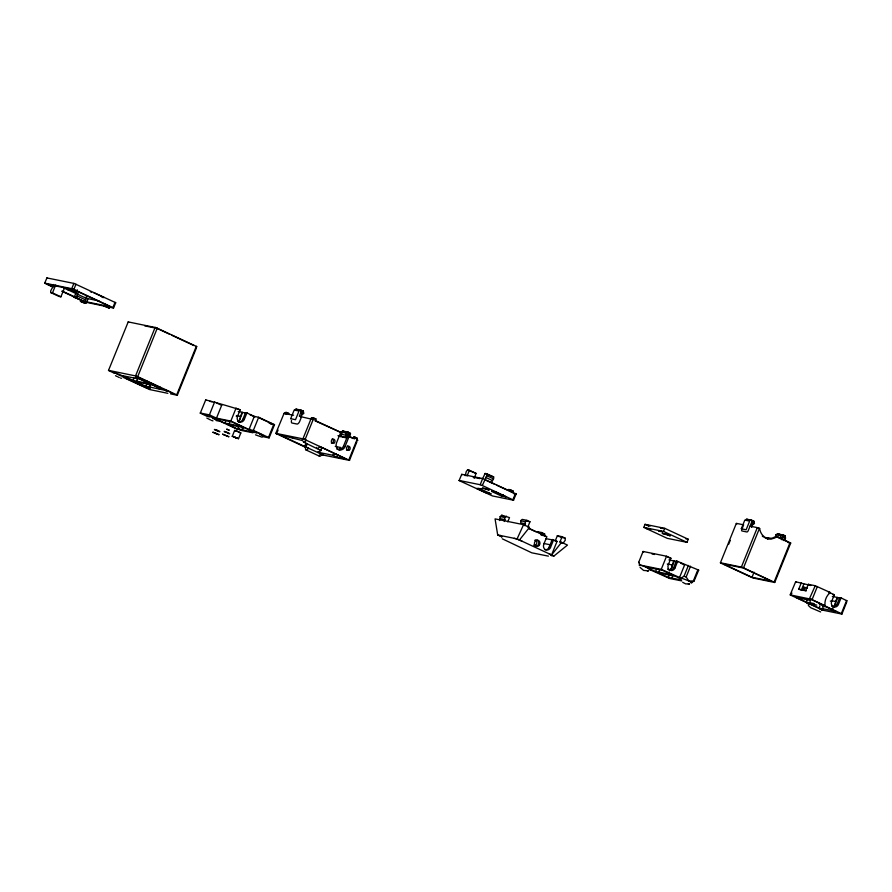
<?xml version="1.0" encoding="UTF-8"?>
<svg xmlns="http://www.w3.org/2000/svg" width="892" height="892" viewBox="0 0 892 892"><rect width="100%" height="100%" fill="white"/><g stroke="black" fill="none" stroke-linecap="round" stroke-linejoin="round"><path stroke-width="1.34" d="M65.339 287.893A1.672 0.769 -65.1 0 0 63.945 289.287L60.901 296.813L59.062 296.434L50.643 292.531L50.766 290.669L52.985 286.733L47.744 284.347L73.534 289.588L110.017 306.592L109.393 308.141L104.018 306.123L104.988 303.704M77.247 289.777L74.203 297.315L76.054 297.683L78.585 291.929M74.203 297.315L84.461 301.596L85.744 299.98L86.803 295.798M513.647 500.144L482.304 485.504L486.809 475.704L486.932 473.853L485.092 473.474L482.416 479.115M484.59 479.64L491.325 482.773L493.544 478.837L493.666 476.975L486.932 473.853M785.629 537.898L784.637 540.351M115.748 302.723L74.069 283.444L46.919 277.925L44.723 283.121L72.575 288.852L113.641 307.93M52.795 286.7L53.676 284.503M50.643 292.531L52.483 292.899L55.527 285.373A1.672 0.769 -65.1 0 1 55.717 284.983M71.761 288.607L73.869 283.388M73.88 289.387L75.987 284.18M104.442 305.555L86.457 301.808L85.833 303.358L83.993 302.979L80.458 301.34L81.083 299.801M86.792 301.964L88.118 298.686L98.979 300.894M112.916 307.539L115.023 302.321M109.437 307.183L113.485 308.008L115.704 302.812M197.043 346.698L155.977 327.62L128.203 321.912L108.534 370.358L136.398 376.089L177.452 395.167M133.086 380.449L150.146 383.917L140.055 379.223L122.984 375.755L133.086 380.449L134.045 378.063M135.584 375.844L155.163 327.375M137.702 376.625L157.282 328.156M137.491 377.918L136.766 381.196M145.965 382.936L146.779 380.895M150.28 383.861L149.053 386.905L162.935 389.86L152.844 385.166L135.774 381.698L145.864 386.392L146.834 384.006M147.225 388.165L150.235 388.778L128.693 378.765L125.694 378.163L147.225 388.165L147.949 386.37M145.864 386.392L149.555 387.139L150.436 384.954M159.255 389.113L159.98 387.306M176.727 394.777L196.318 346.308M170.562 393.874L177.296 395.245L196.363 348.047M200.332 413.029L205.706 399.906C217.291 402.894 228.776 406.25 240.171 409.807L237.517 416.374A4.181 3.691 -78.5 0 0 237.852 420.5L238.153 420.913A4.181 3.691 -78.5 0 0 244.252 419.508L246.906 412.94L254.309 416.386L258.669 417.266L274.535 424.703M200.399 413.041L209.419 414.869L214.716 401.735M209.419 414.869L216.477 418.158L221.785 405.024M230.303 420.79L229.066 423.834L241.922 426.577L231.831 421.883L214.76 418.426L224.862 423.12L225.821 420.723M216.477 418.158L230.827 421.069L236.135 407.934M232.31 436.277L234.652 430.39L237.729 431.315L240.84 432.91L238.499 438.697L232.31 436.277L238.499 438.697M238.409 421.336L238.643 421.102A6.277 5.53 -78.5 0 0 240.427 416.675L242.066 412.271L247.229 413.442L245.545 412.662L242.892 419.229A4.181 3.691 -78.5 0 1 238.42 421.704M238.599 422.351L242.579 412.505M239.089 425.473L237.64 429.063L227.549 424.369L244.62 427.825L254.711 432.52L241.788 429.766L243.025 426.722M238.811 429.297L242.301 430L243.181 427.814M230.827 421.069L249.002 429.509L254.309 416.386M249.548 431.338L250.373 429.308M249.002 429.509L253.361 430.401L258.669 417.266M269.228 437.838L268.503 437.437L273.811 424.302M304.44 446.814L275.784 433.412L284.091 413.297L285.886 412.294L289.019 413.553L286.455 412.762M276.542 433.847L278.07 430.078M301.106 416.832L299.422 416.051L301.139 411.803A1.672 0.769 -65.1 0 0 300.983 410.108L296.133 409.116A1.672 0.769 -65.1 0 0 295.04 409.93M301.73 413.197L302.667 410.889A1.672 0.769 -65.1 0 1 302.823 412.583L300.994 416.988M357.135 438.251L355.339 437.325L354.715 438.864L349.162 436.288L344.959 446.714A5.229 4.605 -78.5 0 1 338.804 449.579A5.229 4.605 -78.5 0 1 336.54 442.8L340.755 432.375L315.355 420.567L315.98 419.017L314.965 418.549L313.17 419.552L301.541 416.832L299.567 421.682A3.356 1.55 -65.1 0 1 297.159 424.068L291.907 423.009A3.356 1.55 -65.1 0 1 291.528 420.478M275.974 433.378L302.934 438.842L311.04 418.761L312.847 417.768L314.965 418.549M302.265 440.514L279.441 434.783L323.45 455.121L322.335 454.898L349.553 460.395L305.053 439.633L313.17 419.552M304.674 446.513L305.923 443.424L307.283 443.703L306.034 446.792M340.465 436.812L342.182 432.564M303.681 442.142L320.975 450.583A13.079 11.529 -78.5 0 1 317.641 452.188L332.571 455.221L336.786 457.172L337.756 454.764M339.707 449.936L340.677 447.516L335.247 446.413M346.352 435.318L341.502 434.337L341.023 432.051L345.873 433.033L346.352 435.318L345.416 437.637L341.781 436.902M346.085 437.95L348.426 432.163A1.672 0.769 -65.1 0 1 348.582 433.858L347.289 437.047M337.812 449.479A5.229 4.605 -78.5 0 0 343.409 446.401L347.612 435.965L349.162 436.288M349.408 436.768L350.266 434.638A1.672 0.769 -65.1 0 0 350.11 432.943L342.907 430.858L341.023 432.051M355.339 437.325L353.79 437.002L353.165 438.552L347.612 435.965M348.794 459.96L356.912 439.879L356.354 437.794M349.452 460.45L356.967 441.607M459.146 480.465L461.733 474.299L482.75 478.558L516.145 493.956M465.2 475.704L466.26 471.533L467.542 469.917L469.382 470.285L476.116 473.418L474.154 478.268M467.04 476.083L469.382 470.285M459.235 480.476L480.186 484.724L482.672 478.547M486.475 492.964L491.18 493.923L481.412 489.385L476.718 488.426L486.475 492.964L488.983 493.053M496.353 492.417L506.11 496.955L501.404 495.997L491.648 491.459L496.51 492.027M501.404 495.997L503.367 494.614M509.834 491.369L510.447 489.831L513.145 491.079L512.521 492.629L510.023 491.414M499.576 520.549L500.178 516.58L501.717 515.23L509.499 517.605L507.782 521.853M512.922 499.743L515.42 493.566M504.326 521.508L504.928 517.55L506.466 516.2M459.101 480.565L492.507 495.952L513.491 500.211L516.1 494.045M524.786 525.656L525.388 521.697L526.927 520.348L529.96 521.753L527.819 527.072L529.458 527.406L519.445 539.995M540.775 534.665L541.634 532.546L544.655 533.951L544.8 536.081M544.678 549.628A4.181 3.691 -78.5 0 0 549.149 547.164L552.226 539.537L557.032 541.411L551.579 554.935L561.592 542.336L567.479 545.079L553.932 556.028L551.022 555.437A6.277 0.613 22 0 0 548.881 553.676M528.566 528.175L546.863 536.683L543.774 544.31A4.181 3.691 -78.5 0 0 546.986 550.041L547.476 549.996A4.181 3.691 -78.5 0 0 550.509 547.443L553.586 539.816M562.094 536.694L559.942 542.001L562.975 543.418L565.26 540.229L565.115 538.099L562.094 536.694L557.344 535.735L555.192 541.043L557.032 541.411M643.79 527.417L645.039 524.329L664.741 528.32L688.245 539.247L686.996 542.336L667.294 538.344L643.79 527.417L663.492 531.409L686.996 542.336M688.401 565.417L684.03 576.232L680.964 578.116L661.24 569.352L639.91 565.026L638.717 562.272L643.087 551.468L666.547 556.229L670.918 558.258L668.264 564.826A4.181 3.691 -78.5 0 0 671.475 570.557L671.966 570.512A4.181 3.691 -78.5 0 0 674.999 567.948L677.652 561.391L698.704 570.111M663.492 531.409L664.741 528.32M659.612 570.044L658.787 572.073L672.668 575.028L662.578 570.334L645.507 566.866L655.609 571.56L656.568 569.174M661.24 569.352L666.547 556.229M668.476 574.047L669.301 572.006M670.126 569.977L670.36 569.754A6.277 5.53 -78.5 0 0 672.155 565.316L673.783 560.912L676.749 561.648M670.751 569.899L674.296 561.146M680.886 578.841L675.367 576.277L658.296 572.809L668.387 577.503L669.357 575.117M668.721 569.977A4.181 3.691 -78.5 0 0 673.638 567.68L676.292 561.113L677.652 561.391M668.387 577.503L672.077 578.25L672.802 574.961M679.414 577.804L684.721 564.669M680.964 578.774A6.277 0.613 22 0 1 686.004 579.8A6.277 0.613 22 0 1 691.055 582.811L694.322 580.893L688.914 581.049L686.149 577.013L690.519 566.197M693.552 580.458L697.923 569.642M694.132 580.926L698.692 570.122M728.731 544.165L730.269 540.351M742.3 528.175L743.649 524.842L736.346 523.359L720.435 562.752L742.3 567.29L774.758 582.498L752.926 577.983L720.357 562.863M746.035 519.545A1.672 0.769 -65.1 0 1 746.76 519.211L751.61 520.192A1.672 0.769 -65.1 0 1 751.766 521.887L748.254 530.584A1.672 0.769 -65.1 0 1 746.849 531.966L742.01 530.985A1.672 0.769 -65.1 0 1 741.72 529.692M751.421 525.611L752.826 522.132M751.633 527.083L752.569 524.764L754.442 523.571L753.963 521.285L751.61 520.192M751.733 526.927L753.45 522.679A1.672 0.769 -65.1 0 0 753.294 520.973M741.408 567.011L757.319 527.618L759.661 528.499L759.794 529.424A12.979 11.429 -78.5 0 0 776.341 537.118L777.055 536.583L790.736 542.994M743.527 567.791L759.438 528.399M752.001 577.269L771.781 581.283L743.181 567.981L723.401 563.967L752.001 577.269L754.052 572.173M767.912 537.876L767.421 539.08L768.703 538.244L767.912 537.876L771.647 538.634M781.37 539.526L783.243 534.888A1.672 0.769 -65.1 0 1 783.388 536.594L782.106 539.783M783.789 540.563L785.072 537.374A1.672 0.769 -65.1 0 0 784.927 535.679L777.724 533.594L775.839 534.787L776.319 537.073L781.169 538.054L780.69 535.769L775.839 534.787M774.144 582.03L790.056 542.637M774.713 582.498L790.68 543.105L788.205 542.615M821.822 609.86L822.993 610.228L790.145 594.897L795.653 581.762L810.783 585.498L808.264 584.316L805.766 590.493M790.914 595.365L791.884 592.968M803.803 584.07L801.306 590.259L798.775 589.077L801.272 582.9M802.41 589.857L803.502 587.148L807.427 587.951M807.126 588.151L804.517 587.616L803.424 590.326L806.034 590.85M810.025 600.383L796.143 597.439L806.234 602.122L807.695 598.532M809.378 598.9L815.243 585.732L830.363 592.567L829.794 592.99A12.979 11.429 -78.5 0 0 824.955 604.966L825.067 605.701L821.398 604.564M806.234 602.122L809.925 602.869L810.237 600.606M825.067 605.701L812.054 599.647L817.362 586.523M816.76 605.099L808.933 603.382L819.023 608.076L819.993 605.679M819.023 608.076L822.714 608.823L823.026 606.549M847.277 600.963L841.067 597.896L838.413 604.464A4.181 3.691 -78.5 0 1 832.325 605.869L832.024 605.456A4.181 3.691 -78.5 0 1 831.69 601.331L834.343 594.763L829.014 592.288L828.434 592.712M822.201 608.589L831.902 610.552L833.775 606.259A6.277 5.53 -78.5 0 0 835.57 601.821L837.209 597.417L841.39 598.398L839.718 597.618L837.064 604.185A4.181 3.691 -78.5 0 1 831.712 606.248M833.73 607.508L837.711 597.651M842.026 613.997L841.312 613.607L846.619 600.472M822.056 610.039L841.892 614.075L846.709 602.145M523.571 524.663L495.071 518.876L497.691 534.966L517.092 538.902L523.571 524.663L529.458 527.406M525.522 523.827L520.772 522.857L520.638 520.727L522.177 519.389L526.927 520.348M766.629 538.489L768.703 538.244M807.171 603.271L809.668 604.33L807.171 603.271L807.739 602.847M301.931 414.668L303.815 413.487L303.336 411.201L300.983 410.108M345.873 433.033L347.757 431.839M780.69 535.769L782.563 534.576M286.667 412.45L284.86 413.453L286.655 414.289M310.271 418.604L312.847 417.768M262.103 437.18L255.491 434.839M640.066 567.401L643.6 570.434L648.406 570.802M682.681 582.32L685.703 583.903L689.46 583.881M647.313 571.003L648.517 570.78M689.572 583.87L688.278 584.104M215.73 430.033L216.979 430.39M240.818 432.943L239.625 432.698M233.949 436.857L236.848 438.039L235.399 437.626M357.079 438.273L353.79 437.002M357.636 440.369L356.923 438.262M650.58 529.569L648.674 528.8L650.602 529.536M662.21 528.164L663.313 528.51M226.791 429.175L229.3 430.189L226.802 429.242M236.492 431.148L238.989 432.152M548.39 556.129L531.777 552.817L502.241 538.79M121.513 378.253L120.52 378.041M820.618 611.945L810.739 607.731L808.319 605.445M128.203 321.912L128.771 322.38M643.087 551.468L643.656 551.936M795.653 581.762L796.221 582.231M638.717 562.272L639.118 562.662M515.989 494.034L513.368 493.499M67.48 289.61L72.185 290.558L76.723 292.676M106.683 304.986L105.858 306.491L109.393 308.141M110.017 306.592L108.512 306.38M80.458 301.34L85.833 303.358M106.75 306.636L85.186 302.087M144.716 325.87L156.936 328.356L169.268 334.087M299.701 410.465L303.336 411.201M315.98 419.017L312.066 417.612M293.591 415.226L284.091 413.475M209.821 401.355L212.173 401.835M167.863 393.327L149.6 389.548L123.04 377.283M240.171 409.807L237.138 408.759M245.545 412.662L246.906 412.94M238.186 411.48L242.066 412.271M340.755 432.375L315.01 420.812M337.968 435.686L347.322 437.582M236.547 415.549L240.427 416.341M236.168 416.107L237.517 416.374M753.963 521.285L746.76 519.211M269.083 423.087L271.447 423.566L259.672 418.092M270.51 423.99L274.491 424.793L269.072 437.905L262.638 436.601M242.892 419.229L244.252 419.508M750.049 526.135L757.319 527.618M759.661 528.499L756.606 528.086M782.496 535.189L784.927 535.679M216.109 420.545L220.469 421.437L237.428 429.32M343.409 446.401L344.959 446.714M476.116 473.418L467.542 469.917M493.666 476.975L485.092 473.474M224.862 423.12L229.066 423.834M777.055 536.583L774.981 536.839A12.979 11.429 -78.5 0 1 764.812 537.675M473.251 477.253L479.796 478.58M239.948 430.145L252.994 432.787M491.325 482.773L493.99 483.955M321.399 450.259L320.384 449.735A13.079 11.529 -78.5 0 0 322.413 447.65M510.447 489.831L508.607 489.452L513.145 491.079M336.786 457.172L345.895 459.023L319.693 446.435A3.222 1.483 -65.1 0 1 317.764 448.42A3.222 1.483 -65.1 0 1 316.593 447.371M478.045 488.281L481.568 488.994M491.804 491.079L494.157 491.548M501.56 495.606L505.084 496.331M685.625 538.712L688.245 539.247M526.392 521.039L529.96 521.753M500.178 516.58L504.928 517.55M520.638 520.727L525.388 521.697M500.312 518.709L505.062 519.668M808.264 584.316L815.243 585.732M652.041 553.988L654.505 554.49M670.918 558.258L667.885 557.199M541.634 532.546L536.884 531.576L539.905 532.992M542.28 533.472L544.655 533.951M560.366 537.14L565.115 538.099M668.933 559.931L673.783 560.912M829.014 592.288L830.363 592.567M541.411 535.2L544.064 535.735M832.983 594.496L834.343 594.763M798.775 589.077L806.335 590.649M839.718 597.618L841.067 597.896M832.359 596.436L837.209 597.417M545.703 538.59L553.676 540.206L552.226 539.537M559.942 542.001L561.592 542.336M667.294 563.989L672.144 564.982M673.638 567.68L674.999 567.948M831.924 600.751L835.559 601.487M830.329 601.063L831.69 601.331M543.741 543.462L550.375 544.811M837.064 604.185L838.413 604.464M790.345 594.897L811.073 599.234M549.149 547.164L550.509 547.443M650 569.72L669.725 578.484L681.722 580.915M809.423 602.635L814.262 603.628M655.609 571.56L658.787 572.073M671.576 578.016L681.265 579.99M480.186 484.724L482.304 485.504M212.954 420.89L211.538 420.411M301.541 416.832L299.422 416.051M684.03 576.232L686.149 577.013M171.766 393.272L169.826 391.911A11.25 1.093 22 0 0 167.217 390.696L161.686 388.633L162.634 389.302M219.064 431.661C223.223 432.364 210.512 427.547 215.619 430.312M123.408 376.814L124.244 376.982L121.803 375.554A11.25 1.093 22 0 0 119.194 374.339L113.674 372.343L115.046 373.179M303.503 439.009L301.964 438.842M650.491 525.812L650.09 525.823M228.062 433.4C234.161 435.162 220.837 429.465 224.974 432.118M648.027 525.31L649.264 525.856M648.785 525.823L648.161 525.578M303.659 439.132L304.395 439.399M214.292 419.162L216.009 419.641L213.578 418.214A11.25 1.093 22 0 0 210.969 416.999L205.751 415.237M809.947 598.933L812.054 599.647M660.47 527.852L661.708 528.443L660.47 528.075M303.871 439.143L306.235 440.18A3.222 1.483 -65.1 0 1 304.295 442.164A3.222 1.483 -65.1 0 1 303.135 441.116M217.971 431.293L217.169 430.981M261.78 435.318L264.032 435.998L261.601 434.571A11.25 1.093 22 0 0 258.981 433.356L253.462 431.304L254.833 432.196M254.934 416.988L249.916 414.702M320.942 454.407L319.815 453.95M217.169 430.791L218.629 431.215L217.169 430.468M810.995 599.335L841.312 613.607M821.242 609.637L819.826 609.046M304.272 439.299L305.053 439.633M321.064 454.519L320.284 454.184M121.39 376.056L120.085 375.521M212.53 418.471L213.166 418.727M238.688 428.818C242.412 430.278 236.748 427.469 238.22 428.617M768.09 538.3L767.343 537.965M259.884 434.538L260.553 434.817M235.209 437.548L233.938 436.879M818.945 603.516L820.64 604.252M119.405 375.231L118.714 374.919A11.25 1.093 22 0 1 118.023 374.618M119.316 377.55L117.844 376.892M210.601 420.009L206.81 418.047M662.812 528.521L662.232 528.209M777.724 533.594L780.076 534.687A1.672 0.769 -65.1 0 0 779.731 534.754M751.766 521.887L753.45 522.679M783.388 536.594L785.072 537.374M776.899 536.872L787.692 541.89M803.502 587.148L804.517 587.616M819.815 603.973L822.145 605.055M822.814 606.326L825.992 606.839L836.094 611.533L831.902 610.552M645.039 524.329L648.752 526.046M676.292 561.113L677.976 561.893M680.663 563.142L684.454 564.904M93.627 292.643L104.052 297.493L101.944 297.069L103.126 297.616M486.809 475.704L493.544 478.837M90.337 291.673L91.519 292.219M485.527 477.32L492.261 480.453M496.454 485.103L508.786 490.834M171.743 335.236L193.943 345.561M85.219 297.337L88.118 298.686M77.459 294.204L85.866 298.118M63.756 287.893L76.567 293.825M77.336 296.066L85.744 299.98M62.429 291.182L77.191 298.04M76.054 297.683L84.461 301.596M52.929 287.113L44.656 283.21M61.749 291.216L80.626 299.991M52.483 292.899L60.901 296.813M296.133 409.116L297.817 409.896M342.907 430.858L343.576 431.171A1.672 0.769 -65.1 0 0 342.372 432.163M301.139 411.803L302.823 412.583M348.582 433.858L350.266 434.638M557.344 535.735L559.362 536.672M501.717 515.23L503.735 516.167M528.543 528.365L535.746 531.721M517.092 538.902L553.932 556.028M216.89 403.106L221.606 405.291M497.691 534.966L501.839 536.895M306.012 449.936L319.47 456.191M253.361 430.401L268.503 437.437M114.232 373.179L108.489 370.459M206.019 415.85L200.265 413.13M736.948 523.838L736.324 523.515M47.488 278.393L46.763 277.992M462.246 474.734L461.621 474.399M206.275 400.374L205.584 400.006M356.912 439.879L357.681 440.347M236.179 431.349L234.629 430.423M255.335 432.453L255.892 432.732A11.25 1.093 22 0 0 256.506 433.021M163.559 389.793L164.117 390.06A11.25 1.093 22 0 0 164.73 390.362M116.941 376.457L115.492 375.699M216.288 430.401L215.764 430.111M207.312 416.096L206.386 415.605M304.585 446.825L308.554 447.962A3.222 1.483 -65.1 0 1 306.435 449.992A3.222 1.483 -65.1 0 1 305.465 448.341M228.129 433.088L225.676 432.174M501.817 536.861A6.277 0.613 22 0 1 501.271 536.583M500.813 536.337A6.277 0.613 22 0 1 500.602 535.557M514.182 538.311A6.277 0.613 22 0 1 522.132 541.243M535.869 540.184A3.144 2.765 -78.5 0 1 534.687 545.692M536.85 540.05A3.144 2.765 -78.5 0 1 538.623 544.053A3.144 2.765 -78.5 0 1 534.854 545.971M534.241 545.57A3.144 2.765 -78.5 0 1 533.75 545.001M534.732 540.385A3.144 2.765 -78.5 0 1 535.412 540.061M209.129 416.965A11.25 1.093 22 0 1 208.483 416.664M117.354 374.305A11.25 1.093 22 0 1 116.707 374.004M166.737 391.276A11.25 1.093 22 0 1 165.377 390.663M237.963 421.526A4.181 3.691 -78.5 0 1 237.54 421.292M763.496 536.939A12.979 11.429 -78.5 0 1 762.281 536.014M747.975 520.114A1.672 0.769 -65.1 0 1 748.444 519.991M292.766 438.585A13.079 11.529 -78.5 0 1 292.364 437.704M340.677 447.516A13.079 11.529 -78.5 0 1 339.283 450.159M335.905 453.604A13.079 11.529 -78.5 0 1 332.571 455.221M322.012 454.218A3.222 1.483 -65.1 0 1 318.957 455.399M337.243 449.267A5.229 4.605 -78.5 0 1 336.719 448.977M332.181 438.909A2.096 1.84 -78.5 0 1 333.43 441.317A2.096 1.84 -78.5 0 1 331.311 442.99M347.322 445.944A2.096 1.84 -78.5 0 1 348.571 448.353A2.096 1.84 -78.5 0 1 346.453 450.025M344.791 432.085A1.672 0.769 -65.1 0 1 345.26 431.951M639.91 565.684A6.277 0.613 22 0 1 641.616 565.495A6.277 0.613 22 0 1 649.421 568.728A6.277 0.613 22 0 1 649.075 569.486M667.896 569.442A4.181 3.691 -78.5 0 1 667.551 569.085M290.68 418.683L295.508 419.708L299.01 411.022L294.193 410.041L290.68 418.683M741.308 528.766L746.136 529.792L749.637 521.106L744.798 520.125L741.308 528.766M212.92 432.252L219.109 434.761L212.998 432.23M222.621 434.214L228.798 436.734L222.621 434.214M214.593 432.921L217.447 434.125L214.649 432.921M646.209 528.242L648.138 529.067L646.209 528.242M658.519 530.751L660.459 531.565L658.564 530.751M660.983 531.242L662.89 532.067L661.083 531.253M138.695 377.45L135.696 376.837L157.226 386.849L160.237 387.462L138.695 377.45M486.463 488.861L482.394 488.035L489.15 490.121L486.463 488.861M667.116 534.386L662.187 533.383L670.327 535.88L667.116 534.386M539.069 545.503A3.144 2.765 -78.5 0 0 538.021 540.284A3.144 2.765 -78.5 0 0 534.475 544.142A3.144 2.765 -78.5 0 0 539.069 545.503M334.433 442.7A2.096 1.84 -78.5 0 0 333.731 439.221A2.096 1.84 -78.5 0 0 331.367 441.796A2.096 1.84 -78.5 0 0 334.433 442.7M349.575 449.735A2.096 1.84 -78.5 0 0 348.872 446.256A2.096 1.84 -78.5 0 0 346.509 448.832A2.096 1.84 -78.5 0 0 349.575 449.735"/></g></svg>
